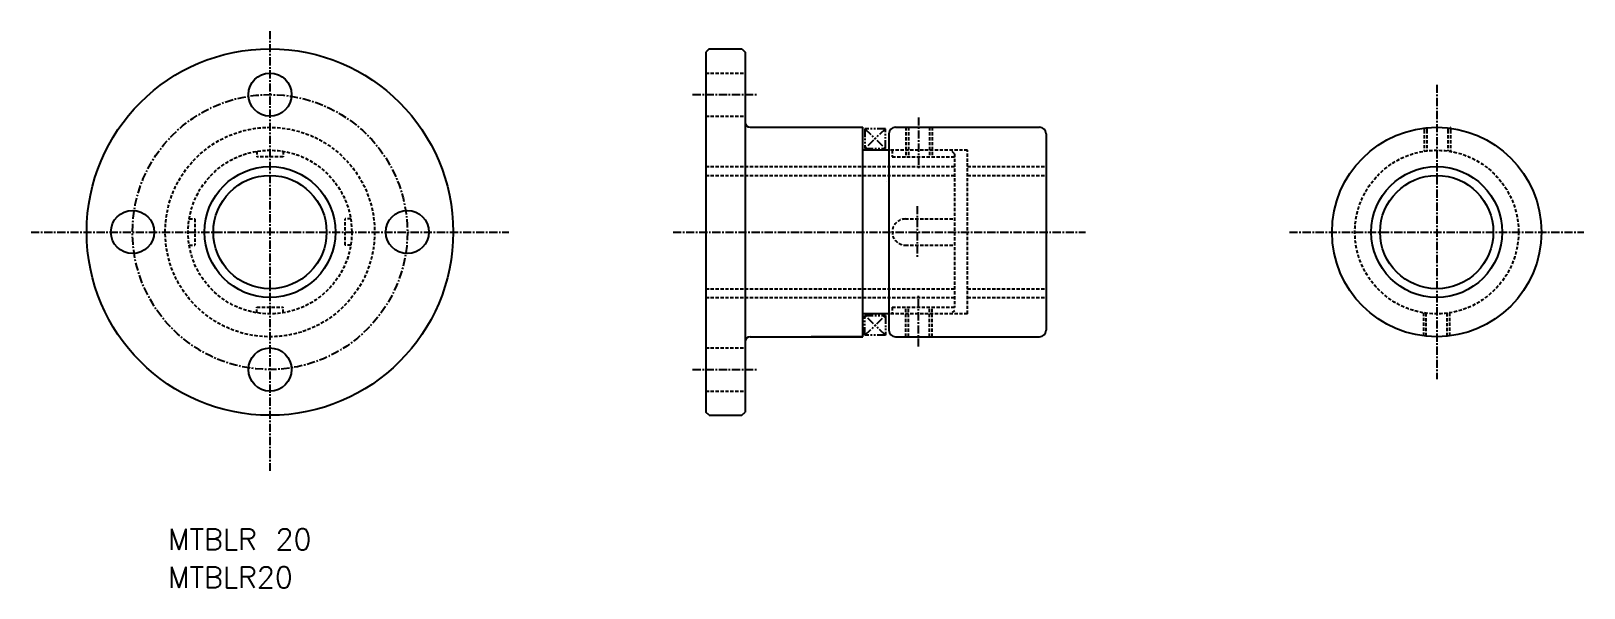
# Model space of a CAD drawing. Extents: x 87 to 324, y -76 to 9.
import ezdxf

# ---------------------------------------------------------------- set-up
doc = ezdxf.new("R2010")
doc.units = 0
for name, pattern in [('CENTER', [2, 1.25, -0.25, 0.25, -0.25]), ('DASHED', [0.75, 0.5, -0.25]), ('PHANTOM', [2.5, 1.25, -0.25, 0.25, -0.25, 0.25, -0.25])]:
    doc.linetypes.add(name, pattern=pattern)
doc.layers.get('0').update_dxf_attribs({"linetype": 'CONTINUOUS'})
doc.layers.add('CENTER', color=1, linetype='CENTER')
doc.styles.get("Standard").update_dxf_attribs({"font": 'txt.shx', "bigfont": 'extfont.shx'})

msp = doc.modelspace()

# ---------------------------------------------------------------- linework, layer by layer
at = {"color": 7, "linetype": 'CONTINUOUS'}
for p, q in [((190.47, 6.29), (189.97, 5.79)), ((189.97, 5.79), (189.97, -49.21)), ((190.47, 6.29), (195.47, 6.29)), ((195.47, 6.29), (195.97, 5.79)), ((195.97, 5.79), (195.97, -49.21)), ((196.77, -5.71), (213.97, -5.71)), ((213.97, -37.71), (213.97, -5.71)), ((217.97, -6.71), (217.97, -36.71)), ((218.97, -5.71), (240.97, -5.71)), ((241.97, -6.71), (241.97, -36.71)), ((189.97, -7.71), (189.97, -7.71)), ((217.97, -9.21), (213.97, -9.21)), ((217.97, -34.21), (213.97, -34.21)), ((196.77, -37.71), (213.97, -37.71)), ((213.97, -37.71), (206.07, -37.71)), ((218.97, -37.71), (223.97, -37.71)), ((223.97, -37.71), (240.97, -37.71)), ((190.47, -49.71), (189.97, -49.21)), ((190.47, -49.71), (195.47, -49.71)), ((195.47, -49.71), (195.97, -49.21))]:
    msp.add_line(p, q, dxfattribs=at)
at = {"color": 3, "linetype": 'DASHED'}
for p, q in [((189.97, 2.59), (195.97, 2.59)), ((189.97, -4.01), (195.97, -4.01)), ((220.56, -5.71), (220.56, -10.21)), ((220.96, -5.71), (220.96, -10.21)), ((224.16, -5.71), (224.16, -10.21)), ((224.56, -5.71), (224.56, -10.21)), ((299.75, -5.75), (299.75, -5.74)), ((299.75, -5.75), (299.75, -6.16)), ((299.75, -6.16), (299.75, -9.35)), ((300.15, -5.78), (300.15, -6.16)), ((300.15, -6.16), (300.15, -9.3)), ((303.35, -5.8), (303.35, -6.16)), ((303.35, -6.16), (303.35, -9.32)), ((303.75, -5.75), (303.74, -5.74)), ((303.75, -5.75), (303.75, -6.16)), ((303.75, -6.16), (303.75, -9.38)), ((121.38, -9.37), (121.38, -10.21)), ((125.38, -9.37), (125.38, -10.21)), ((229.97, -9.21), (217.97, -9.21)), ((218.47, -9.21), (218.47, -10.21)), ((227.97, -9.75), (227.47, -9.25)), ((229.97, -34.21), (229.97, -9.21)), ((125.38, -10.21), (121.38, -10.21)), ((189.97, -11.71), (227.97, -11.71)), ((218.47, -10.21), (227.97, -10.21)), ((227.97, -9.75), (227.97, -33.26)), ((229.97, -11.71), (241.97, -11.71)), ((189.97, -13.06), (227.97, -13.06)), ((217.66, -13.97), (217.66, -13.97)), ((229.97, -13.06), (241.97, -13.06)), ((111.04, -19.71), (111.88, -19.71)), ((111.88, -19.71), (111.88, -23.71)), ((135.72, -19.71), (134.88, -19.71)), ((134.88, -23.71), (134.88, -19.71)), ((220.47, -19.71), (227.97, -19.71)), ((111.04, -23.71), (111.88, -23.71)), ((135.72, -23.71), (134.88, -23.71)), ((220.47, -23.71), (227.97, -23.71)), ((189.97, -30.36), (227.97, -30.36)), ((229.97, -30.36), (241.97, -30.36)), ((121.38, -34.05), (121.38, -33.21)), ((121.38, -33.21), (125.38, -33.21)), ((125.38, -34.05), (125.38, -33.21)), ((189.97, -31.71), (227.97, -31.71)), ((218.47, -33.21), (227.97, -33.21)), ((218.47, -33.21), (218.47, -34.21)), ((220.56, -37.71), (220.56, -33.21)), ((220.96, -37.71), (220.96, -33.21)), ((224.16, -37.71), (224.16, -33.21)), ((224.56, -37.71), (224.56, -33.21)), ((229.97, -31.71), (241.97, -31.71)), ((229.97, -34.21), (217.97, -34.21)), ((227.97, -33.67), (227.47, -34.17)), ((299.62, -34.04), (299.62, -37.58)), ((300.02, -34.1), (300.02, -37.62)), ((303.22, -34.11), (303.22, -37.63)), ((303.62, -34.05), (303.62, -37.59)), ((189.97, -39.41), (195.97, -39.41)), ((189.97, -46.01), (195.97, -46.01))]:
    msp.add_line(p, q, dxfattribs=at)
at = {"color": 3, "linetype": 'PHANTOM'}
for p, q in [((214.3, -5.94), (217.41, -8.94)), ((217.41, -5.94), (214.3, -8.94)), ((214.3, -5.94), (214.3, -8.94)), ((217.41, -5.94), (214.3, -5.94)), ((217.41, -8.94), (217.41, -5.94)), ((214.3, -8.94), (217.41, -8.94)), ((214.3, -37.47), (217.41, -34.47)), ((217.41, -37.47), (214.3, -34.47)), ((214.3, -37.47), (214.3, -34.47)), ((214.3, -34.47), (217.41, -34.47)), ((217.41, -34.47), (217.41, -37.47)), ((217.41, -37.47), (214.3, -37.47))]:
    msp.add_line(p, q, dxfattribs=at)
at = {"color": 7, "linetype": 'CONTINUOUS'}
for centre, radius in [((123.38, -21.71), 28), ((123.38, -0.71), 3.3), ((301.66, -21.71), 16), ((123.38, -21.71), 8.65), ((301.66, -21.71), 8.65), ((102.38, -21.71), 3.3), ((144.38, -21.71), 3.3), ((123.38, -42.71), 3.3)]:
    msp.add_circle(centre, radius, dxfattribs=at)
at = {"color": 3, "linetype": 'DASHED'}
for centre, radius in [((123.38, -21.71), 16), ((123.38, -21.71), 12.5), ((301.66, -21.71), 12.5)]:
    msp.add_circle(centre, radius, dxfattribs=at)
at = {"color": 3, "linetype": 'CONTINUOUS'}
for centre in [(123.38, -21.71), (301.66, -21.71)]:
    msp.add_circle(centre, 10, dxfattribs=at)
at = {"color": 7, "linetype": 'CONTINUOUS'}
for centre, radius, start, end in [((196.77, -4.91), 0.8, 180, 270), ((218.97, -6.71), 1, 90, 180), ((240.97, -6.71), 1, 0, 90), ((196.77, -38.51), 0.8, 90, 180), ((218.97, -36.71), 1, 180, 270), ((240.97, -36.71), 1, 270, 0)]:
    msp.add_arc(centre, radius, start, end, dxfattribs=at)
at = {"color": 3, "linetype": 'DASHED'}
msp.add_arc((220.47, -21.71), 2, 90, 270, dxfattribs=at)
at = {"layer": 'CENTER', "color": 1, "linetype": 'CENTER'}
for p, q in [((123.38, 9), (123.38, -58.21)), ((301.66, 0.79), (301.66, -44.21)), ((187.97, -0.71), (197.97, -0.71)), ((222.47, -4.19), (222.47, -12.15)), ((222.27, -17.73), (222.27, -25.69)), ((86.88, -21.71), (159.88, -21.71)), ((184.97, -21.71), (247.97, -21.71)), ((279.16, -21.71), (324.16, -21.71)), ((222.47, -39.22), (222.47, -31.26)), ((187.97, -42.71), (197.97, -42.71))]:
    msp.add_line(p, q, dxfattribs=at)
msp.add_circle((123.38, -21.71), 21, dxfattribs=at)

# ---------------------------------------------------------------- texts
for s, p in [('MTBLR 20', (107.81, -70.26)), ('MTBLR20', (107.81, -76.08))]:
    msp.add_text(s, height=3.2).set_placement(p)

doc.saveas('drawing.dxf')
